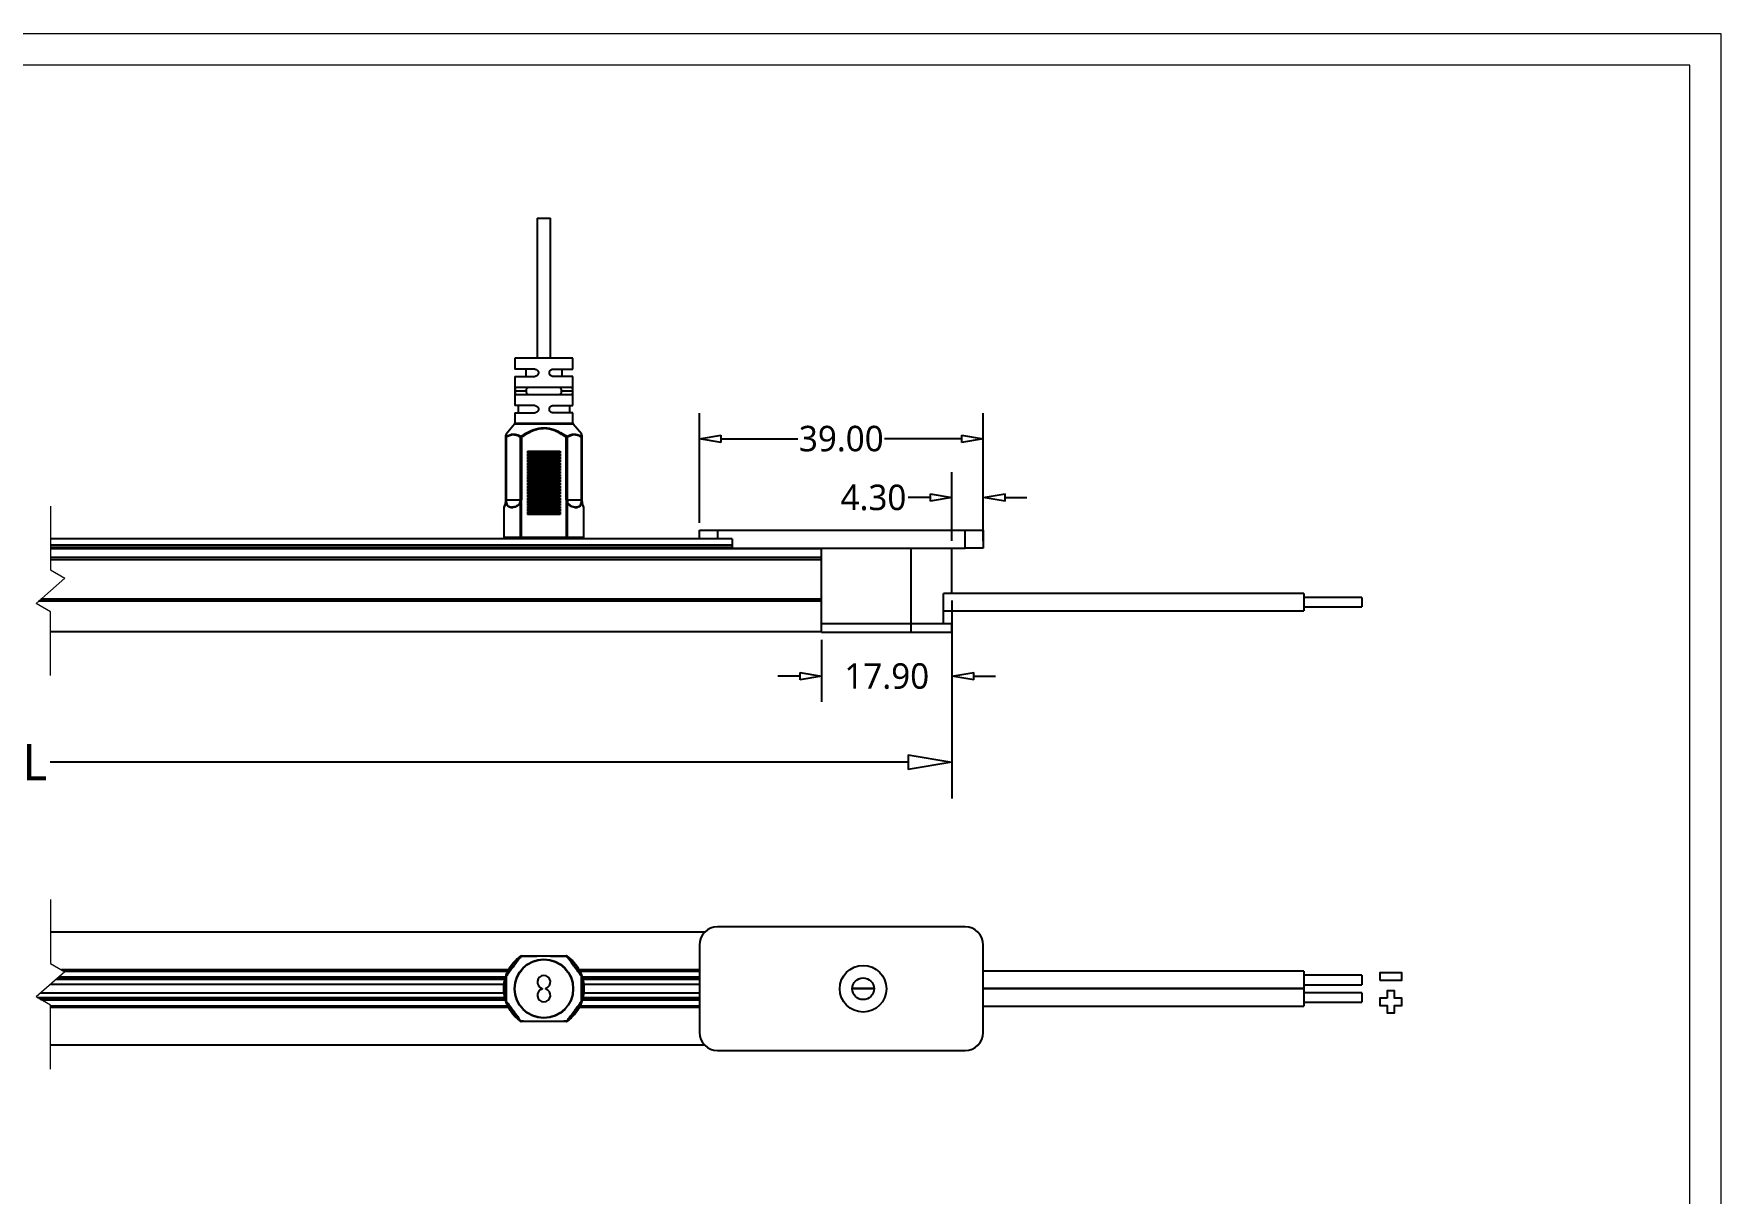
# Model space of a CAD drawing. Header units: millimetres. Extents: x 1020 to 1472, y -35 to 477.
# Drawn here: x 1239.7 to 1471.5, y 124.2 to 283.5 of the extents above; entities that cross this region are included whole.
import ezdxf

# ---------------------------------------------------------------- set-up
doc = ezdxf.new("R2010")
doc.units = ezdxf.units.MM
doc.layers.get('0').update_dxf_attribs({"color": 8, "lineweight": 30})
doc.layers.get('Defpoints').update_dxf_attribs({"color": 6, "lineweight": 9})
doc.layers.add('Dimension', color=136, linetype='Continuous', lineweight=9)
doc.layers.add('SolidLine', color=7, linetype='Continuous', lineweight=30)
doc.styles.get("Standard").update_dxf_attribs({"font": ''})
doc.styles.get('Standard').set_extended_font_data('Microsoft YaHei Light')
doc.dimstyles.new('DENGTEC', dxfattribs={"dimtxt": 3.5, "dimasz": 3, "dimexe": 3.5, "dimexo": 1, "dimgap": 0.5, "dimtad": 0, "dimzin": 0, "dimdsep": 46, "dimtxsty": 'Standard', "dimblk": 'CLOSEDBLANK', "dimcen": 1, "dimadec": 0, "dimazin": 3, "dimtfac": 1, "dimtofl": 0, "dimtmove": 0, "dimatfit": 3, "dimldrblk": 'CLOSEDBLANK', "dimfxl": 1, "dimtolj": 1, "dimtzin": 0, "dimarcsym": 0})
doc.dimstyles.new('DENGTECx1.5', dxfattribs={"dimtxt": 5, "dimasz": 6, "dimexe": 5, "dimexo": 1, "dimgap": 0.5, "dimtad": 0, "dimdec": 1, "dimzin": 0, "dimdsep": 46, "dimtxsty": 'Standard', "dimblk": 'CLOSEDBLANK', "dimcen": 1, "dimadec": 0, "dimazin": 3, "dimtfac": 1, "dimtdec": 1, "dimtofl": 0, "dimtmove": 0, "dimatfit": 3, "dimldrblk": 'CLOSEDBLANK', "dimfxl": 1, "dimtolj": 1, "dimtzin": 0, "dimarcsym": 0})

# ---------------------------------------------------------------- blocks, each defined once
blk = doc.blocks.new('_ClosedBlank')
at = {"color": 0, "linetype": 'ByBlock', "lineweight": -2}
for p, q in [((-1, 0.167), (0, 0)), ((-1, 0.167), (-1, -0.167)), ((0, 0), (-1, -0.167))]:
    blk.add_line(p, q, dxfattribs=at)
blk = doc.blocks.new('*D19')
at = {"layer": 'Defpoints', "color": 0, "lineweight": -3}
for p in [(1125.62, 206.69), (1365.83, 206.69), (1365.83, 183.47)]:
    blk.add_point(p, dxfattribs=at)
at = {"layer": 'Dimension', "color": 0, "lineweight": -2}
for p, q in [((1125.62, 205.69), (1125.62, 178.47)), ((1365.83, 205.69), (1365.83, 178.47)), ((1131.62, 183.47), (1236, 183.47)), ((1359.83, 183.47), (1241.95, 183.47))]:
    blk.add_line(p, q, dxfattribs=at)
at = {"layer": 'Dimension', "color": 0, "lineweight": -2, "xscale": 6, "yscale": 6, "zscale": 6, "rotation": 180}
blk.add_blockref('_ClosedBlank', (1125.62, 183.47), dxfattribs=at)
at = {"layer": 'Dimension', "color": 0, "lineweight": -2, "xscale": 6, "yscale": 6, "zscale": 6}
blk.add_blockref('_ClosedBlank', (1365.83, 183.47), dxfattribs=at)
at = {"layer": 'Dimension', "color": 0, "lineweight": -3, "insert": (1238.98, 183.47), "char_height": 5, "attachment_point": 5}
blk.add_mtext('\\A1; L', dxfattribs=at)
blk = doc.blocks.new('*D23')
at = {"layer": 'Defpoints', "color": 0, "lineweight": -3}
for p in [(1331.13, 227.89), (1331.13, 215.36), (1370.13, 215.36)]:
    blk.add_point(p, dxfattribs=at)
at = {"layer": 'Dimension', "color": 0, "lineweight": -2}
for p, q in [((1331.13, 216.36), (1331.13, 231.39)), ((1370.13, 216.36), (1370.13, 231.39)), ((1334.13, 227.89), (1344.68, 227.89)), ((1367.13, 227.89), (1356.58, 227.89))]:
    blk.add_line(p, q, dxfattribs=at)
at = {"layer": 'Dimension', "color": 0, "lineweight": -2, "xscale": 3, "yscale": 3, "zscale": 3, "rotation": 180}
blk.add_blockref('_ClosedBlank', (1331.13, 227.89), dxfattribs=at)
at = {"layer": 'Dimension', "color": 0, "lineweight": -2, "xscale": 3, "yscale": 3, "zscale": 3}
blk.add_blockref('_ClosedBlank', (1370.13, 227.89), dxfattribs=at)
at = {"layer": 'Dimension', "color": 0, "lineweight": -3, "insert": (1350.63, 227.89), "char_height": 3.5, "attachment_point": 5}
blk.add_mtext('\\A1;39.00', dxfattribs=at)
blk = doc.blocks.new('*D24')
at = {"layer": 'Defpoints', "color": 0, "lineweight": -3}
for p in [(1365.83, 219.81), (1365.83, 212.86), (1370.13, 212.86)]:
    blk.add_point(p, dxfattribs=at)
at = {"layer": 'Dimension', "color": 0, "lineweight": -2}
for p, q in [((1365.83, 213.86), (1365.83, 223.31)), ((1370.13, 213.86), (1370.13, 223.31)), ((1362.83, 219.81), (1359.83, 219.81)), ((1373.13, 219.81), (1376.13, 219.81))]:
    blk.add_line(p, q, dxfattribs=at)
at = {"layer": 'Dimension', "color": 0, "lineweight": -2, "xscale": 3, "yscale": 3, "zscale": 3}
blk.add_blockref('_ClosedBlank', (1365.83, 219.81), dxfattribs=at)
at = {"layer": 'Dimension', "color": 0, "lineweight": -2, "xscale": 3, "yscale": 3, "zscale": 3, "rotation": 180}
blk.add_blockref('_ClosedBlank', (1370.13, 219.81), dxfattribs=at)
at = {"layer": 'Dimension', "color": 0, "lineweight": -3, "insert": (1355.05, 219.81), "char_height": 3.5, "attachment_point": 5}
blk.add_mtext('\\A1;4.30', dxfattribs=at)
blk = doc.blocks.new('*D25')
at = {"layer": 'Defpoints', "color": 0, "lineweight": -3}
for p in [(1347.93, 201.26), (1365.83, 201.26), (1365.83, 195.27)]:
    blk.add_point(p, dxfattribs=at)
at = {"layer": 'Dimension', "color": 0, "lineweight": -2}
for p, q in [((1347.93, 200.26), (1347.93, 191.77)), ((1365.83, 200.26), (1365.83, 191.77)), ((1344.93, 195.27), (1341.93, 195.27)), ((1368.83, 195.27), (1371.83, 195.27))]:
    blk.add_line(p, q, dxfattribs=at)
at = {"layer": 'Dimension', "color": 0, "lineweight": -2, "xscale": 3, "yscale": 3, "zscale": 3}
blk.add_blockref('_ClosedBlank', (1347.93, 195.27), dxfattribs=at)
at = {"layer": 'Dimension', "color": 0, "lineweight": -2, "xscale": 3, "yscale": 3, "zscale": 3, "rotation": 180}
blk.add_blockref('_ClosedBlank', (1365.83, 195.27), dxfattribs=at)
at = {"layer": 'Dimension', "color": 0, "lineweight": -3, "insert": (1356.88, 195.27), "char_height": 3.5, "attachment_point": 5}
blk.add_mtext('\\A1;17.90', dxfattribs=at)

msp = doc.modelspace()

# ---------------------------------------------------------------- linework, layer by layer
at = {"layer": 'Defpoints'}
for points in [[(1471.536, -35.061), (1471.536, 283.539), (1020.096, 283.539), (1020.096, -35.061)], [(1467.216, -30.741), (1467.216, 279.219), (1024.416, 279.219), (1024.416, -30.741)]]:
    msp.add_lwpolyline(points, close=True, dxfattribs=at)
at = {"layer": 'Dimension'}
for p, q in [((1241.97, 218.657), (1241.97, 209.874)), ((1243.947, 208.733), (1239.994, 205.281)), ((1241.97, 209.874), (1243.947, 208.733)), ((1241.97, 204.14), (1239.994, 205.281)), ((1241.97, 195.357), (1241.97, 204.14)), ((1241.97, 164.587), (1241.97, 155.805)), ((1241.97, 155.805), (1243.947, 154.663)), ((1243.947, 154.663), (1239.994, 151.211)), ((1241.97, 150.07), (1239.994, 151.211)), ((1241.97, 141.287), (1241.97, 150.07))]:
    msp.add_line(p, q, dxfattribs=at)
at = {"layer": 'Dimension', "lineweight": -3}
for points in [[(1424.642, 153.523), (1427.642, 153.523), (1427.642, 154.523), (1424.642, 154.523)], [(1425.626, 151.026), (1424.626, 151.026), (1424.626, 150.026), (1425.626, 150.026), (1425.626, 149.026), (1426.626, 149.026), (1426.626, 150.026), (1427.626, 150.026), (1427.626, 151.026), (1426.626, 151.026), (1426.626, 152.026), (1425.626, 152.026)]]:
    msp.add_lwpolyline(points, close=True, dxfattribs=at)
at = {"layer": 'SolidLine', "lineweight": -3}
for p, q in [((1308.867, 258.208), (1308.867, 238.958)), ((1308.867, 258.208), (1310.667, 258.208)), ((1310.667, 238.958), (1310.667, 258.208)), ((1305.766, 238.958), (1305.766, 237.458)), ((1309.766, 238.958), (1305.766, 238.958)), ((1313.767, 238.958), (1309.766, 238.958)), ((1313.767, 237.458), (1313.767, 238.958)), ((1308.517, 237.458), (1305.766, 237.458)), ((1307.267, 237.458), (1307.267, 236.458)), ((1311.017, 237.458), (1313.767, 237.458)), ((1312.266, 236.458), (1312.266, 237.458)), ((1305.766, 236.458), (1305.766, 232.458)), ((1305.766, 236.458), (1308.517, 236.458)), ((1305.837, 234.458), (1307.382, 234.458)), ((1313.566, 234.958), (1305.967, 234.958)), ((1313.767, 236.458), (1311.017, 236.458)), ((1312.151, 234.458), (1313.696, 234.458)), ((1313.767, 232.458), (1313.767, 236.458)), ((1308.517, 232.458), (1305.766, 232.458)), ((1305.967, 233.958), (1313.566, 233.958)), ((1306.217, 232.458), (1306.217, 231.458)), ((1311.017, 232.458), (1313.767, 232.458)), ((1313.316, 231.458), (1313.316, 232.458)), ((1305.72, 229.902), (1304.563, 228.514)), ((1309.766, 229.902), (1305.72, 229.902)), ((1305.766, 231.458), (1305.766, 230.03)), ((1305.766, 231.458), (1308.517, 231.458)), ((1305.766, 230.03), (1309.766, 230.03)), ((1309.766, 230.03), (1313.767, 230.03)), ((1313.813, 229.902), (1309.766, 229.902)), ((1313.767, 231.458), (1311.017, 231.458)), ((1313.767, 230.03), (1313.767, 231.458)), ((1314.97, 228.514), (1313.813, 229.902)), ((1304.545, 228.098), (1304.545, 228.39)), ((1304.545, 219.494), (1304.545, 228.098)), ((1304.584, 228.098), (1304.545, 228.098)), ((1304.584, 228.098), (1304.584, 219.494)), ((1306.544, 219.494), (1306.544, 228.111)), ((1306.544, 228.111), (1306.705, 228.111)), ((1306.705, 228.111), (1306.705, 219.494)), ((1312.828, 219.494), (1312.828, 228.111)), ((1312.989, 228.111), (1312.828, 228.111)), ((1312.989, 228.111), (1312.989, 219.494)), ((1314.949, 219.494), (1314.949, 228.098)), ((1314.949, 228.098), (1314.988, 228.098)), ((1314.988, 228.395), (1314.988, 228.098)), ((1314.988, 228.098), (1314.988, 219.494)), ((1307.516, 226.203), (1307.516, 225.913)), ((1307.516, 226.203), (1312.017, 226.203)), ((1312.017, 225.913), (1307.516, 225.913)), ((1307.516, 225.803), (1307.516, 225.513)), ((1307.516, 225.803), (1312.017, 225.803)), ((1312.017, 225.513), (1307.516, 225.513)), ((1307.516, 225.403), (1307.516, 225.113)), ((1307.516, 225.403), (1312.017, 225.403)), ((1312.017, 225.113), (1307.516, 225.113)), ((1307.516, 225.003), (1312.017, 225.003)), ((1307.516, 225.003), (1307.516, 224.713)), ((1312.017, 226.203), (1312.017, 225.913)), ((1312.017, 225.803), (1312.017, 225.513)), ((1312.017, 225.403), (1312.017, 225.113)), ((1312.017, 225.003), (1312.017, 224.713)), ((1312.017, 224.713), (1307.516, 224.713)), ((1307.516, 224.603), (1312.017, 224.603)), ((1307.516, 224.603), (1307.516, 224.313)), ((1312.017, 224.313), (1307.516, 224.313)), ((1307.516, 224.203), (1307.516, 223.913)), ((1307.516, 224.203), (1312.017, 224.203)), ((1312.017, 223.913), (1307.516, 223.913)), ((1307.516, 223.803), (1307.516, 223.513)), ((1307.516, 223.803), (1312.017, 223.803)), ((1312.017, 223.513), (1307.516, 223.513)), ((1307.516, 223.403), (1312.017, 223.403)), ((1307.516, 223.403), (1307.516, 223.113)), ((1312.017, 223.113), (1307.516, 223.113)), ((1307.516, 223.003), (1312.017, 223.003)), ((1307.516, 223.003), (1307.516, 222.713)), ((1312.017, 222.713), (1307.516, 222.713)), ((1307.516, 222.603), (1307.516, 222.313)), ((1307.516, 222.603), (1312.017, 222.603)), ((1312.017, 224.603), (1312.017, 224.313)), ((1312.017, 224.203), (1312.017, 223.913)), ((1312.017, 223.803), (1312.017, 223.513)), ((1312.017, 223.403), (1312.017, 223.113)), ((1312.017, 223.003), (1312.017, 222.713)), ((1312.017, 222.603), (1312.017, 222.313)), ((1312.017, 222.313), (1307.516, 222.313)), ((1307.516, 222.203), (1312.017, 222.203)), ((1307.516, 222.203), (1307.516, 221.913)), ((1312.017, 221.913), (1307.516, 221.913)), ((1307.516, 221.803), (1307.516, 221.513)), ((1307.516, 221.803), (1312.017, 221.803)), ((1312.017, 221.513), (1307.516, 221.513)), ((1307.516, 221.403), (1312.017, 221.403)), ((1307.516, 221.403), (1307.516, 221.113)), ((1312.017, 221.113), (1307.516, 221.113)), ((1307.516, 221.003), (1312.017, 221.003)), ((1307.516, 221.003), (1307.516, 220.713)), ((1312.017, 220.713), (1307.516, 220.713)), ((1307.516, 220.603), (1307.516, 220.313)), ((1307.516, 220.603), (1312.017, 220.603)), ((1312.017, 220.313), (1307.516, 220.313)), ((1312.017, 222.203), (1312.017, 221.913)), ((1312.017, 221.803), (1312.017, 221.513)), ((1312.017, 221.403), (1312.017, 221.113)), ((1312.017, 221.003), (1312.017, 220.713)), ((1312.017, 220.603), (1312.017, 220.313)), ((1304.277, 218.441), (1304.267, 218.423)), ((1304.267, 218.423), (1304.267, 214.358)), ((1304.292, 218.52), (1304.301, 218.537)), ((1304.584, 219.494), (1304.545, 219.494)), ((1304.584, 219.494), (1306.544, 219.494)), ((1306.544, 219.494), (1306.705, 219.494)), ((1306.551, 214.358), (1306.551, 219.135)), ((1306.668, 219.135), (1306.551, 219.135)), ((1306.668, 219.135), (1306.668, 214.358)), ((1307.516, 220.203), (1307.516, 219.913)), ((1307.516, 220.203), (1312.017, 220.203)), ((1312.017, 219.913), (1307.516, 219.913)), ((1307.516, 219.803), (1307.516, 219.513)), ((1307.516, 219.803), (1312.017, 219.803)), ((1312.017, 219.513), (1307.516, 219.513)), ((1307.516, 219.403), (1307.516, 219.113)), ((1307.516, 219.403), (1312.017, 219.403)), ((1312.017, 219.113), (1307.516, 219.113)), ((1307.516, 219.003), (1312.017, 219.003)), ((1307.516, 219.003), (1307.516, 218.713)), ((1312.017, 218.713), (1307.516, 218.713)), ((1307.516, 218.603), (1307.516, 218.313)), ((1307.516, 218.603), (1312.017, 218.603)), ((1312.017, 218.313), (1307.516, 218.313)), ((1307.516, 218.203), (1307.516, 217.913)), ((1307.516, 218.203), (1312.017, 218.203)), ((1312.017, 220.203), (1312.017, 219.913)), ((1312.017, 219.803), (1312.017, 219.513)), ((1312.017, 219.403), (1312.017, 219.113)), ((1312.017, 219.003), (1312.017, 218.713)), ((1312.017, 218.603), (1312.017, 218.313)), ((1312.017, 218.203), (1312.017, 217.913)), ((1312.989, 219.494), (1312.828, 219.494)), ((1312.865, 214.358), (1312.865, 219.135)), ((1312.865, 219.135), (1312.982, 219.135)), ((1312.982, 219.135), (1312.982, 214.358)), ((1312.989, 219.494), (1314.949, 219.494)), ((1314.949, 219.494), (1314.988, 219.494)), ((1315.232, 218.537), (1315.238, 218.527)), ((1315.267, 218.423), (1315.256, 218.441)), ((1315.267, 214.358), (1315.267, 218.423)), ((1312.017, 217.913), (1307.516, 217.913)), ((1307.516, 217.803), (1312.017, 217.803)), ((1307.516, 217.803), (1307.516, 217.513)), ((1312.017, 217.513), (1307.516, 217.513)), ((1312.017, 217.803), (1312.017, 217.513)), ((1331.843, 214.158), (1241.97, 214.158)), ((1304.267, 214.358), (1306.551, 214.358)), ((1306.668, 214.358), (1306.551, 214.358)), ((1306.668, 214.358), (1312.865, 214.358)), ((1306.668, 214.358), (1306.668, 214.158)), ((1312.865, 214.358), (1312.865, 214.158)), ((1312.865, 214.358), (1312.982, 214.358)), ((1312.982, 214.358), (1315.267, 214.358)), ((1331.129, 214.158), (1331.129, 215.358)), ((1331.129, 215.358), (1333.629, 215.358)), ((1333.629, 214.158), (1331.843, 214.158)), ((1333.629, 215.358), (1333.629, 214.158)), ((1333.629, 215.358), (1367.629, 215.358)), ((1335.629, 214.158), (1333.629, 214.158)), ((1335.629, 214.158), (1335.629, 212.858)), ((1367.629, 212.858), (1367.629, 215.358)), ((1367.629, 215.358), (1370.129, 215.358)), ((1370.129, 215.358), (1370.129, 212.858)), ((1335.629, 213.258), (1241.97, 213.258)), ((1335.629, 212.966), (1241.97, 212.966)), ((1347.929, 212.766), (1241.97, 212.766)), ((1347.929, 211.566), (1241.97, 211.566)), ((1347.929, 211.266), (1241.97, 211.266)), ((1335.629, 212.858), (1367.629, 212.858)), ((1347.929, 202.458), (1347.929, 212.858)), ((1360.229, 202.458), (1360.229, 212.858)), ((1365.829, 206.658), (1365.829, 212.858)), ((1370.129, 212.858), (1367.629, 212.858)), ((1364.678, 202.458), (1364.678, 206.658)), ((1365.698, 206.658), (1364.678, 206.658)), ((1414.17, 206.658), (1365.698, 206.658)), ((1414.17, 206.658), (1414.17, 204.258)), ((1347.929, 205.566), (1240.321, 205.566)), ((1347.929, 205.866), (1240.664, 205.866)), ((1364.678, 204.258), (1414.17, 204.258)), ((1422.17, 206.108), (1414.17, 206.108)), ((1414.17, 204.808), (1422.17, 204.808)), ((1422.17, 206.108), (1422.17, 204.808)), ((1347.929, 201.258), (1347.929, 202.458)), ((1360.229, 202.458), (1347.929, 202.458)), ((1360.229, 201.258), (1360.229, 202.458)), ((1365.829, 202.458), (1360.229, 202.458)), ((1364.678, 202.458), (1360.229, 202.458)), ((1365.829, 201.258), (1365.829, 202.458)), ((1347.929, 201.366), (1241.97, 201.366)), ((1360.229, 201.258), (1347.929, 201.258)), ((1365.829, 201.258), (1360.229, 201.258)), ((1331.843, 160.087), (1241.97, 160.087)), ((1367.629, 160.837), (1333.629, 160.837)), ((1331.129, 158.337), (1331.129, 146.337)), ((1370.129, 146.337), (1370.129, 158.337)), ((1304.417, 153.587), (1242.715, 153.587)), ((1304.438, 153.687), (1242.829, 153.687)), ((1304.464, 153.795), (1242.953, 153.795)), ((1304.498, 153.912), (1243.087, 153.912)), ((1304.92, 154.937), (1243.473, 154.937)), ((1304.869, 154.829), (1243.659, 154.829)), ((1304.813, 154.712), (1243.862, 154.712)), ((1414.17, 154.739), (1370.129, 154.739)), ((1414.17, 154.739), (1414.17, 152.362)), ((1422.17, 154.189), (1414.17, 154.189)), ((1422.17, 154.189), (1422.17, 152.889)), ((1304.416, 151.087), (1240.208, 151.087)), ((1304.436, 150.987), (1240.382, 150.987)), ((1304.465, 150.879), (1240.568, 150.879)), ((1304.303, 151.737), (1240.596, 151.737)), ((1304.497, 150.762), (1240.771, 150.762)), ((1304.305, 152.937), (1241.97, 152.937)), ((1309.511, 152.387), (1309.511, 152.287)), ((1310.022, 152.287), (1310.022, 152.387)), ((1355.128, 152.362), (1352.129, 152.362)), ((1355.128, 152.312), (1352.129, 152.312)), ((1414.17, 152.362), (1370.129, 152.362)), ((1414.17, 152.312), (1370.129, 152.312)), ((1414.17, 152.889), (1422.17, 152.889)), ((1414.17, 152.362), (1414.17, 152.312)), ((1414.17, 152.312), (1414.17, 149.936)), ((1422.17, 151.786), (1414.17, 151.786)), ((1422.17, 151.786), (1422.17, 150.486)), ((1304.813, 149.962), (1241.97, 149.962)), ((1304.869, 149.845), (1241.97, 149.845)), ((1304.92, 149.737), (1241.97, 149.737)), ((1370.129, 149.936), (1414.17, 149.936)), ((1414.17, 150.486), (1422.17, 150.486)), ((1331.843, 144.587), (1241.97, 144.587)), ((1333.629, 143.837), (1367.629, 143.837))]:
    msp.add_line(p, q, dxfattribs=at)
at = {"layer": 'SolidLine', "color": 7, "linetype": 'Continuous', "lineweight": 25}
for p, q in [((1331.129, 154.937), (1314.613, 154.937)), ((1331.129, 154.712), (1314.72, 154.712)), ((1331.129, 153.912), (1315.036, 153.912)), ((1331.129, 153.687), (1315.097, 153.687)), ((1331.129, 153.587), (1315.117, 153.587)), ((1331.129, 150.762), (1315.035, 150.762)), ((1331.129, 150.987), (1315.095, 150.987)), ((1331.129, 151.087), (1315.116, 151.087)), ((1331.129, 151.737), (1315.228, 151.737)), ((1331.129, 152.937), (1315.23, 152.937)), ((1331.129, 149.737), (1314.613, 149.737)), ((1331.129, 149.962), (1314.72, 149.962))]:
    msp.add_line(p, q, dxfattribs=at)
at = {"layer": 'SolidLine', "color": 8, "linetype": 'Continuous', "lineweight": 25}
for p, q in [((1331.129, 154.829), (1314.664, 154.829)), ((1331.129, 153.795), (1315.068, 153.795)), ((1331.129, 150.879), (1315.069, 150.879)), ((1331.129, 149.845), (1314.664, 149.845))]:
    msp.add_line(p, q, dxfattribs=at)
at = {"layer": 'SolidLine', "lineweight": -3, "flags": 128}
for points in [[(1312.828, 228.111), (1312.841, 228.129), (1312.854, 228.147), (1312.866, 228.165), (1312.878, 228.182), (1312.889, 228.198), (1312.899, 228.213), (1312.909, 228.227), (1312.917, 228.239)], [(1306.51, 219.167), (1306.524, 219.164), (1306.541, 219.161), (1306.559, 219.157), (1306.579, 219.153), (1306.6, 219.149), (1306.622, 219.144), (1306.645, 219.14), (1306.668, 219.135)], [(1312.865, 219.135), (1312.888, 219.14), (1312.911, 219.144), (1312.933, 219.149), (1312.954, 219.153), (1312.974, 219.157), (1312.992, 219.161), (1313.009, 219.164), (1313.023, 219.167)], [(1306.551, 214.358), (1306.553, 214.319), (1306.56, 214.281), (1306.571, 214.247), (1306.585, 214.216), (1306.603, 214.191), (1306.623, 214.173), (1306.645, 214.162), (1306.668, 214.158)], [(1312.865, 214.158), (1312.888, 214.162), (1312.91, 214.173), (1312.93, 214.191), (1312.948, 214.216), (1312.962, 214.247), (1312.973, 214.281), (1312.98, 214.319), (1312.982, 214.358)]]:
    msp.add_lwpolyline(points, dxfattribs=at)
at = {"layer": 'SolidLine', "lineweight": -3}
for centre, radius in [((1309.767, 152.337), 4.046), ((1309.767, 152.337), 4), ((1353.629, 152.337), 3.2), ((1353.629, 152.337), 1.5)]:
    msp.add_circle(centre, radius, dxfattribs=at)
for centre, radius, start, end in [((1305.567, 230.03), 0.2, 320.19443, 0), ((1313.967, 230.03), 0.2, 180, 219.80557), ((1304.725, 228.097), 0.181, 134.45711, 179.71589), ((1304.756, 228.143), 0.178, 152.21318, 194.72088), ((1306.798, 228.053), 0.261, 134.51894, 167.18392), ((1353.222, 260.602), 56.741, 214.77579, 214.93334), ((1312.735, 228.053), 0.26, 12.81928, 45.51855), ((1314.776, 228.143), 0.178, 345.36838, 27.69755), ((1314.807, 228.097), 0.181, 0.38931, 45.43769), ((1304.467, 218.423), 0.2, 150.87372, 179.99784), ((1304.474, 218.443), 0.197, 151.42447, 180.45212), ((1302.545, 219.494), 2, 354.50334, 0), ((1304.555, 219.15), 0.153, 82.6413, 97.3587), ((1304.56, 219.302), 0.0245, 179.85431, 231.34582), ((1304.619, 219.2), 0.111, 113.31393, 131.74079), ((1305.393, 218.427), 0.237, 152.35058, 176.5233), ((1305.8, 218.461), 0.238, 161.27979, 184.65448), ((1306.727, 219.402), 0.32, 227.08598, 236.558), ((1312.809, 219.398), 0.315, 303.36868, 312.98735), ((1313.731, 218.46), 0.24, 355.46574, 18.67141), ((1314.138, 218.426), 0.239, 3.57672, 27.54939), ((1314.978, 219.149), 0.154, 82.6809, 97.3191), ((1314.915, 219.201), 0.11, 48.20708, 66.84113), ((1316.988, 219.494), 2, 180, 185.49666), ((1314.973, 219.302), 0.0247, 308.90637, 359.8935), ((1315.059, 218.443), 0.197, 359.54777, 28.57774), ((1315.067, 218.423), 0.2, 0.02408, 29.12628), ((1304.467, 214.358), 0.2, 180, 270), ((1315.067, 214.358), 0.2, 270, 0), ((1333.629, 158.337), 2.5, 90, 180), ((1367.629, 158.337), 2.5, 0, 90), ((1305.595, 155.885), 0.0319, 181.00203, 231.10016), ((1306.669, 156.643), 0.195, 90.17397, 144.75953), ((1306.643, 156.673), 0.157, 125.85264, 148.29938), ((1306.705, 156.637), 0.2, 90, 143.39787), ((1306.585, 156.702), 0.0676, 62.69973, 126.75561), ((1306.668, 156.637), 0.2, 90, 125.77483), ((1306.719, 156.729), 0.109, 97.70794, 162.33981), ((1312.814, 156.729), 0.109, 17.66019, 82.29206), ((1312.828, 156.637), 0.2, 36.60213, 90), ((1312.864, 156.643), 0.195, 35.24047, 89.82603), ((1312.865, 156.637), 0.2, 54.22517, 90), ((1312.948, 156.702), 0.0676, 53.24439, 117.30027), ((1312.89, 156.673), 0.157, 31.70062, 54.14736), ((1313.938, 155.885), 0.0318, 308.92862, 359.09506), ((1304.736, 154.001), 0.201, 143.57552, 179.82235), ((1304.719, 154.007), 0.184, 141.77873, 161.67883), ((1304.745, 153.998), 0.2, 143.39787, 180), ((1304.61, 153.979), 0.0683, 99.66181, 163.76219), ((1304.648, 154.094), 0.0683, 159.63568, 223.73606), ((1305.165, 155.306), 0.0319, 55.69558, 105.79371), ((1309.767, 153.25), 0.9, 286.52183, 253.47817), ((1314.368, 155.306), 0.0319, 74.20629, 124.30442), ((1314.885, 154.094), 0.0683, 316.26394, 20.36432), ((1314.923, 153.979), 0.0683, 16.23781, 80.33819), ((1314.788, 153.998), 0.2, 0, 36.60213), ((1314.797, 154.001), 0.201, 0.17765, 36.42448), ((1314.814, 154.007), 0.184, 18.32117, 38.22127), ((1304.302, 152.698), 0.0319, 217.60416, 267.70229), ((1304.302, 151.977), 0.0319, 92.29771, 142.39584), ((1309.767, 151.424), 0.9, 106.52183, 73.47817), ((1315.231, 152.698), 0.0319, 272.29771, 322.39584), ((1315.231, 151.976), 0.0318, 37.50708, 87.67351), ((1304.736, 150.674), 0.201, 180.17765, 216.42448), ((1304.61, 150.695), 0.0683, 196.23781, 260.33819), ((1304.745, 150.676), 0.2, 180, 216.60213), ((1304.719, 150.668), 0.184, 198.32117, 218.22127), ((1304.648, 150.581), 0.0683, 136.26394, 200.36432), ((1305.165, 149.369), 0.0319, 254.20629, 304.30442), ((1305.595, 148.79), 0.0319, 128.89984, 178.99797), ((1313.938, 148.789), 0.0318, 0.90494, 51.07138), ((1314.368, 149.369), 0.0319, 235.69558, 285.79371), ((1314.923, 150.695), 0.0683, 279.66181, 343.76219), ((1314.885, 150.581), 0.0683, 339.63568, 43.73606), ((1314.788, 150.676), 0.2, 323.39787, 0), ((1314.797, 150.674), 0.201, 323.57552, 359.82235), ((1314.814, 150.668), 0.184, 321.77873, 341.67883), ((1306.669, 148.032), 0.195, 215.24047, 269.82603), ((1306.643, 148.002), 0.157, 211.70062, 234.14736), ((1306.585, 147.972), 0.0676, 233.24439, 297.30027), ((1306.705, 148.037), 0.2, 216.60213, 270), ((1306.668, 148.037), 0.2, 234.22517, 270), ((1306.719, 147.945), 0.109, 197.66019, 262.29206), ((1312.828, 148.037), 0.2, 270, 323.39787), ((1312.814, 147.945), 0.109, 277.70794, 342.33981), ((1312.864, 148.032), 0.195, 270.17397, 324.75953), ((1312.865, 148.037), 0.2, 270, 305.77483), ((1312.948, 147.972), 0.0676, 242.69973, 306.75561), ((1312.89, 148.002), 0.157, 305.85264, 328.29938), ((1333.629, 146.337), 2.5, 180, 270), ((1367.629, 146.337), 2.5, 270, 0)]:
    msp.add_arc(centre, radius, start, end, dxfattribs=at)
for centre, major_axis, ratio, start_param, end_param in [((1302.545, 219.494), (2.039, 0), 0.9806609, 6.1872505, 6.2831853), ((1303.964, 219.494), (2.58, 0), 0.7752342, 6.1193571, 6.2831853), ((1303.964, 219.494), (-2.74, 0), 0.8027953, 2.9777645, 3.1415927), ((1315.569, 219.494), (-2.74, 0), 0.8027953, 0, 0.1638282), ((1315.569, 219.494), (2.58, 0), 0.7752342, 3.1415927, 3.3054208), ((1316.988, 219.494), (2.039, 0), 0.9806609, 3.1415927, 3.2375275)]:
    msp.add_ellipse(centre, major_axis=major_axis, ratio=ratio, start_param=start_param, end_param=end_param, dxfattribs=at)
for points, knots in [([(1308.517, 237.458), (1308.573, 237.452), (1308.687, 237.441), (1308.841, 237.351), (1308.953, 237.22), (1309.009, 237.08), (1309.015, 236.991), (1309.016, 236.958)], [0, 0, 0, 0, 0.2237599, 0.4478145, 0.6643255, 0.8747099, 1, 1, 1, 1]), ([(1309.016, 236.958), (1309.011, 236.902), (1309, 236.792), (1308.917, 236.644), (1308.795, 236.532), (1308.654, 236.468), (1308.558, 236.461), (1308.517, 236.458)], [0, 0, 0, 0, 0.20752086, 0.41501738, 0.62335937, 0.83503702, 1, 1, 1, 1]), ([(1310.517, 236.958), (1310.522, 237.013), (1310.533, 237.124), (1310.616, 237.271), (1310.738, 237.384), (1310.879, 237.448), (1310.975, 237.455), (1311.017, 237.458)], [0, 0, 0, 0, 0.2075297, 0.4150227, 0.6233612, 0.8349688, 1, 1, 1, 1]), ([(1311.017, 236.458), (1310.96, 236.463), (1310.846, 236.475), (1310.692, 236.564), (1310.58, 236.696), (1310.524, 236.835), (1310.518, 236.925), (1310.517, 236.958)], [0, 0, 0, 0, 0.2237455, 0.4478492, 0.6643428, 0.8747179, 1, 1, 1, 1]), ([(1305.837, 234.458), (1305.838, 234.513), (1305.84, 234.624), (1305.857, 234.771), (1305.886, 234.884), (1305.923, 234.948), (1305.954, 234.955), (1305.967, 234.958)], [0, 0, 0, 0, 0.207527, 0.41502701, 0.62335607, 0.83498891, 1, 1, 1, 1]), ([(1305.967, 233.958), (1305.949, 233.963), (1305.913, 233.975), (1305.874, 234.064), (1305.85, 234.196), (1305.839, 234.335), (1305.838, 234.425), (1305.837, 234.458)], [0, 0, 0, 0, 0.22375053, 0.44783478, 0.66434063, 0.87471438, 1, 1, 1, 1]), ([(1307.382, 234.458), (1307.383, 234.512), (1307.386, 234.62), (1307.413, 234.764), (1307.457, 234.875), (1307.52, 234.945), (1307.574, 234.954), (1307.601, 234.958)], [0, 0, 0, 0, 0.1958204, 0.39158338, 0.58924268, 0.79463142, 1, 1, 1, 1]), ([(1307.601, 233.958), (1307.597, 233.958), (1307.555, 233.959), (1307.487, 233.993), (1307.424, 234.109), (1307.391, 234.26), (1307.382, 234.382), (1307.382, 234.447), (1307.382, 234.458)], [0, 0, 0, 0, 0.0323877, 0.3101747, 0.5504958, 0.7625751, 0.9622394, 1, 1, 1, 1]), ([(1311.932, 234.958), (1311.947, 234.956), (1311.998, 234.952), (1312.068, 234.895), (1312.121, 234.766), (1312.147, 234.613), (1312.15, 234.507), (1312.151, 234.458)], [0, 0, 0, 0, 0.1151933, 0.382987, 0.6133497, 0.8204737, 1, 1, 1, 1]), ([(1312.151, 234.458), (1312.15, 234.414), (1312.148, 234.317), (1312.127, 234.178), (1312.087, 234.06), (1312.026, 233.981), (1311.969, 233.959), (1311.936, 233.958), (1311.932, 233.958)], [0, 0, 0, 0, 0.1581104, 0.3529478, 0.5497643, 0.7529825, 0.9706427, 1, 1, 1, 1]), ([(1313.566, 234.958), (1313.584, 234.952), (1313.62, 234.941), (1313.659, 234.851), (1313.683, 234.72), (1313.694, 234.58), (1313.695, 234.491), (1313.696, 234.458)], [0, 0, 0, 0, 0.2237703, 0.4478362, 0.6643403, 0.8747177, 1, 1, 1, 1]), ([(1313.696, 234.458), (1313.695, 234.402), (1313.693, 234.292), (1313.676, 234.144), (1313.647, 234.032), (1313.61, 233.968), (1313.579, 233.961), (1313.566, 233.958)], [0, 0, 0, 0, 0.2075262, 0.4150231, 0.6233617, 0.8349914, 1, 1, 1, 1]), ([(1308.517, 232.458), (1308.573, 232.452), (1308.687, 232.441), (1308.841, 232.351), (1308.953, 232.22), (1309.009, 232.08), (1309.015, 231.991), (1309.016, 231.958)], [0, 0, 0, 0, 0.22375925, 0.44781466, 0.66432366, 0.87470769, 1, 1, 1, 1]), ([(1309.016, 231.958), (1309.011, 231.902), (1309, 231.792), (1308.917, 231.644), (1308.795, 231.532), (1308.654, 231.468), (1308.558, 231.461), (1308.517, 231.458)], [0, 0, 0, 0, 0.2075212, 0.415018, 0.6233588, 0.8350368, 1, 1, 1, 1]), ([(1310.517, 231.958), (1310.522, 232.013), (1310.533, 232.124), (1310.616, 232.271), (1310.738, 232.384), (1310.879, 232.448), (1310.975, 232.455), (1311.017, 232.458)], [0, 0, 0, 0, 0.20752985, 0.415023, 0.62336005, 0.83496873, 1, 1, 1, 1]), ([(1311.017, 231.458), (1310.96, 231.463), (1310.846, 231.475), (1310.692, 231.564), (1310.58, 231.696), (1310.524, 231.835), (1310.518, 231.925), (1310.517, 231.958)], [0, 0, 0, 0, 0.2237453, 0.4478491, 0.6643447, 0.8747178, 1, 1, 1, 1]), ([(1306.544, 228.111), (1306.514, 228.129), (1306.193, 228.323), (1305.516, 228.544), (1304.9, 228.249), (1304.584, 228.098)], [0, 0, 0, 0, 0.0480977, 0.5125838, 1, 1, 1, 1]), ([(1304.593, 228.49), (1304.592, 228.507), (1304.59, 228.576), (1304.595, 228.375), (1304.599, 228.226)], [0, 0, 0, 0, 0.2557676, 1, 1, 1, 1]), ([(1304.599, 228.226), (1304.921, 228.38), (1305.319, 228.571), (1305.974, 228.53), (1306.325, 228.408), (1306.584, 228.257), (1306.616, 228.239)], [0, 0, 0, 0, 0.4867315, 0.6026591, 0.9521665, 1, 1, 1, 1]), ([(1306.616, 228.239), (1307.073, 228.528), (1307.94, 229.077), (1309.074, 229.391), (1310.143, 229.432), (1311.396, 229.188), (1312.353, 228.591), (1312.917, 228.239)], [0, 0, 0, 0, 0.2376519, 0.4510752, 0.5068609, 0.708824, 1, 1, 1, 1]), ([(1312.828, 228.111), (1312.278, 228.463), (1311.352, 229.056), (1310.132, 229.304), (1309.095, 229.263), (1307.992, 228.944), (1307.151, 228.4), (1306.705, 228.111)], [0, 0, 0, 0, 0.2927603, 0.4932144, 0.5484289, 0.7607214, 1, 1, 1, 1]), ([(1312.917, 228.239), (1313.238, 228.384), (1313.872, 228.67), (1314.563, 228.45), (1314.897, 228.249), (1314.934, 228.226)], [0, 0, 0, 0, 0.4765013, 0.9411818, 1, 1, 1, 1]), ([(1314.949, 228.098), (1314.912, 228.121), (1314.585, 228.321), (1313.908, 228.542), (1313.298, 228.256), (1312.989, 228.111)], [0, 0, 0, 0, 0.05906823, 0.52347829, 1, 1, 1, 1]), ([(1314.934, 228.226), (1314.938, 228.375), (1314.943, 228.576), (1314.941, 228.507), (1314.941, 228.49)], [0, 0, 0, 0, 0.74423241, 1, 1, 1, 1]), ([(1304.545, 219.283), (1304.543, 219.269), (1304.534, 219.178), (1304.501, 218.997), (1304.415, 218.71), (1304.32, 218.518), (1304.289, 218.463), (1304.277, 218.441)], [0, 0, 0, 0, 0.0250853, 0.167189, 0.3597337, 0.7540789, 1, 1, 1, 1]), ([(1304.301, 218.537), (1304.311, 218.556), (1304.338, 218.606), (1304.421, 218.779), (1304.497, 219.04), (1304.526, 219.206), (1304.534, 219.29), (1304.536, 219.302)], [0, 0, 0, 0, 0.2499582, 0.6469793, 0.8373551, 0.9757429, 1, 1, 1, 1]), ([(1305.156, 218.441), (1305.076, 218.465), (1304.896, 218.518), (1304.709, 218.708), (1304.589, 218.98), (1304.558, 219.191), (1304.545, 219.283)], [0, 0, 0, 0, 0.2691558, 0.6020966, 0.825153, 1, 1, 1, 1]), ([(1304.575, 219.302), (1304.589, 219.218), (1304.621, 219.024), (1304.744, 218.778), (1304.93, 218.606), (1305.104, 218.559), (1305.183, 218.537)], [0, 0, 0, 0, 0.1701442, 0.3911108, 0.7264769, 1, 1, 1, 1]), ([(1305.563, 218.441), (1305.491, 218.432), (1305.347, 218.414), (1305.22, 218.432), (1305.156, 218.441)], [0, 0, 0, 0, 0.4999984, 1, 1, 1, 1]), ([(1305.183, 218.537), (1305.245, 218.529), (1305.368, 218.512), (1305.506, 218.529), (1305.575, 218.537)], [0, 0, 0, 0, 0.4999935, 1, 1, 1, 1]), ([(1306.551, 219.135), (1306.533, 219.099), (1306.467, 218.969), (1306.237, 218.711), (1305.897, 218.518), (1305.656, 218.463), (1305.563, 218.441)], [0, 0, 0, 0, 0.0814129, 0.2938026, 0.728764, 1, 1, 1, 1]), ([(1305.575, 218.537), (1305.663, 218.556), (1305.892, 218.606), (1306.212, 218.78), (1306.43, 219.015), (1306.492, 219.135), (1306.51, 219.167)], [0, 0, 0, 0, 0.2748397, 0.7113836, 0.9206942, 1, 1, 1, 1]), ([(1313.97, 218.441), (1313.856, 218.469), (1313.599, 218.531), (1313.235, 218.757), (1313.038, 219.015), (1312.985, 219.128), (1312.982, 219.135)], [0, 0, 0, 0, 0.3311112, 0.7492798, 0.9847496, 1, 1, 1, 1]), ([(1313.023, 219.167), (1313.026, 219.161), (1313.077, 219.057), (1313.264, 218.821), (1313.606, 218.618), (1313.849, 218.562), (1313.958, 218.537)], [0, 0, 0, 0, 0.01481725, 0.24590259, 0.66467049, 1, 1, 1, 1]), ([(1313.958, 218.537), (1314.027, 218.529), (1314.165, 218.512), (1314.288, 218.529), (1314.35, 218.537)], [0, 0, 0, 0, 0.5006, 1, 1, 1, 1]), ([(1314.377, 218.441), (1314.313, 218.432), (1314.186, 218.414), (1314.042, 218.432), (1313.97, 218.441)], [0, 0, 0, 0, 0.4993925, 1, 1, 1, 1]), ([(1314.35, 218.537), (1314.429, 218.559), (1314.603, 218.606), (1314.789, 218.778), (1314.912, 219.024), (1314.944, 219.218), (1314.958, 219.302)], [0, 0, 0, 0, 0.27352607, 0.60889573, 0.82985402, 1, 1, 1, 1]), ([(1314.988, 219.283), (1314.975, 219.191), (1314.944, 218.98), (1314.824, 218.708), (1314.637, 218.518), (1314.457, 218.465), (1314.377, 218.441)], [0, 0, 0, 0, 0.17485451, 0.39791348, 0.73085825, 1, 1, 1, 1]), ([(1315.256, 218.441), (1315.241, 218.469), (1315.206, 218.53), (1315.101, 218.757), (1315.017, 219.053), (1314.996, 219.225), (1314.988, 219.283)], [0, 0, 0, 0, 0.3001031, 0.6790965, 0.8925267, 1, 1, 1, 1]), ([(1314.998, 219.302), (1315.004, 219.25), (1315.023, 219.092), (1315.097, 218.822), (1315.188, 218.617), (1315.219, 218.562), (1315.232, 218.537)], [0, 0, 0, 0, 0.10426764, 0.31438423, 0.69512351, 1, 1, 1, 1]), ([(1304.584, 154.117), (1304.621, 154.167), (1304.948, 154.608), (1305.625, 155.519), (1306.235, 156.34), (1306.544, 156.757)], [0, 0, 0, 0, 0.05906466, 0.52347582, 1, 1, 1, 1]), ([(1306.616, 156.762), (1306.295, 156.336), (1305.661, 155.494), (1304.97, 154.555), (1304.636, 154.098), (1304.599, 154.046)], [0, 0, 0, 0, 0.4765043, 0.941187, 1, 1, 1, 1]), ([(1305.563, 155.884), (1305.677, 156.012), (1305.934, 156.3), (1306.298, 156.611), (1306.495, 156.759), (1306.548, 156.797), (1306.551, 156.8)], [0, 0, 0, 0, 0.3314697, 0.7494032, 0.9847601, 1, 1, 1, 1]), ([(1306.51, 156.755), (1306.507, 156.753), (1306.456, 156.714), (1306.269, 156.566), (1305.927, 156.261), (1305.683, 155.984), (1305.575, 155.86)], [0, 0, 0, 0, 0.0148023, 0.2457768, 0.6643156, 1, 1, 1, 1]), ([(1312.917, 156.762), (1312.456, 156.769), (1311.508, 156.782), (1309.928, 156.794), (1308.69, 156.787), (1307.619, 156.776), (1307.033, 156.768), (1306.616, 156.762)], [0, 0, 0, 0, 0.2400671, 0.492975, 0.6951857, 0.7829618, 1, 1, 1, 1]), ([(1306.705, 156.837), (1307.281, 156.837), (1308.234, 156.837), (1309.925, 156.837), (1311.46, 156.837), (1312.378, 156.837), (1312.828, 156.837)], [0, 0, 0, 0, 0.3058994, 0.5066333, 0.7581315, 1, 1, 1, 1]), ([(1314.934, 154.046), (1314.612, 154.486), (1314.214, 155.03), (1313.559, 155.91), (1313.208, 156.377), (1312.949, 156.721), (1312.917, 156.762)], [0, 0, 0, 0, 0.4867348, 0.6026525, 0.952161, 1, 1, 1, 1]), ([(1312.982, 156.8), (1313, 156.786), (1313.066, 156.738), (1313.296, 156.562), (1313.636, 156.263), (1313.877, 155.99), (1313.97, 155.885)], [0, 0, 0, 0, 0.0814621, 0.2939471, 0.7291353, 1, 1, 1, 1]), ([(1312.989, 156.757), (1313.019, 156.716), (1313.34, 156.284), (1314.017, 155.373), (1314.633, 154.543), (1314.949, 154.117)], [0, 0, 0, 0, 0.0480994, 0.5125762, 1, 1, 1, 1]), ([(1313.958, 155.86), (1313.869, 155.962), (1313.641, 156.225), (1313.321, 156.518), (1313.103, 156.694), (1313.041, 156.742), (1313.023, 156.755)], [0, 0, 0, 0, 0.2744507, 0.7112202, 0.9206541, 1, 1, 1, 1]), ([(1314.35, 155.332), (1314.288, 155.423), (1314.165, 155.605), (1314.027, 155.775), (1313.958, 155.86)], [0, 0, 0, 0, 0.499392, 1, 1, 1, 1]), ([(1313.97, 155.885), (1314.042, 155.796), (1314.186, 155.62), (1314.313, 155.431), (1314.377, 155.337)], [0, 0, 0, 0, 0.5006083, 1, 1, 1, 1]), ([(1304.277, 152.678), (1304.292, 152.849), (1304.327, 153.234), (1304.433, 153.698), (1304.516, 153.976), (1304.537, 154.042), (1304.545, 154.064)], [0, 0, 0, 0, 0.3004404, 0.6792506, 0.8925755, 1, 1, 1, 1]), ([(1304.536, 154.002), (1304.529, 153.98), (1304.51, 153.915), (1304.436, 153.644), (1304.345, 153.199), (1304.314, 152.83), (1304.301, 152.666)], [0, 0, 0, 0, 0.1042182, 0.3142296, 0.6947821, 1, 1, 1, 1]), ([(1304.545, 154.064), (1304.558, 154.105), (1304.589, 154.197), (1304.709, 154.512), (1304.896, 154.913), (1305.076, 155.206), (1305.156, 155.337)], [0, 0, 0, 0, 0.1748512, 0.3979069, 0.7308508, 1, 1, 1, 1]), ([(1304.545, 150.676), (1304.545, 151.081), (1304.545, 151.987), (1304.545, 153.151), (1304.545, 153.821), (1304.545, 153.998)], [0, 0, 0, 0, 0.3727322, 0.8338305, 1, 1, 1, 1]), ([(1305.183, 155.332), (1305.104, 155.207), (1304.93, 154.928), (1304.744, 154.547), (1304.621, 154.247), (1304.589, 154.159), (1304.575, 154.12)], [0, 0, 0, 0, 0.2735273, 0.6088903, 0.8298543, 1, 1, 1, 1]), ([(1304.599, 154.046), (1304.597, 153.864), (1304.592, 153.173), (1304.589, 151.978), (1304.596, 151.045), (1304.599, 150.628)], [0, 0, 0, 0, 0.1656712, 0.6276172, 1, 1, 1, 1]), ([(1314.958, 154.12), (1314.944, 154.159), (1314.912, 154.247), (1314.789, 154.547), (1314.603, 154.928), (1314.429, 155.207), (1314.35, 155.332)], [0, 0, 0, 0, 0.1701457, 0.3911097, 0.7264727, 1, 1, 1, 1]), ([(1314.377, 155.337), (1314.457, 155.206), (1314.637, 154.913), (1314.824, 154.512), (1314.944, 154.197), (1314.975, 154.105), (1314.988, 154.064)], [0, 0, 0, 0, 0.2691492, 0.6020931, 0.8251488, 1, 1, 1, 1]), ([(1314.934, 150.628), (1314.937, 151.045), (1314.944, 151.979), (1314.941, 153.149), (1314.936, 153.846), (1314.934, 154.026), (1314.934, 154.046)], [0, 0, 0, 0, 0.37237519, 0.83431179, 0.98166984, 1, 1, 1, 1]), ([(1314.988, 154.064), (1314.99, 154.06), (1314.999, 154.031), (1315.032, 153.928), (1315.118, 153.627), (1315.213, 153.181), (1315.244, 152.818), (1315.256, 152.678)], [0, 0, 0, 0, 0.0250862, 0.167188, 0.3597334, 0.7540798, 1, 1, 1, 1]), ([(1314.988, 153.998), (1314.988, 153.821), (1314.988, 153.151), (1314.988, 151.987), (1314.988, 151.081), (1314.988, 150.676)], [0, 0, 0, 0, 0.16616951, 0.62726777, 1, 1, 1, 1]), ([(1315.232, 152.666), (1315.222, 152.8), (1315.195, 153.148), (1315.112, 153.576), (1315.037, 153.869), (1315.007, 153.969), (1314.999, 153.997), (1314.998, 154.002)], [0, 0, 0, 0, 0.2499591, 0.6469809, 0.8373572, 0.9757432, 1, 1, 1, 1]), ([(1304.545, 150.61), (1304.543, 150.615), (1304.534, 150.644), (1304.501, 150.746), (1304.415, 151.048), (1304.32, 151.493), (1304.289, 151.857), (1304.277, 151.996)], [0, 0, 0, 0, 0.0250862, 0.167188, 0.3597334, 0.7540798, 1, 1, 1, 1]), ([(1304.301, 152.009), (1304.311, 151.874), (1304.338, 151.527), (1304.421, 151.098), (1304.497, 150.805), (1304.526, 150.706), (1304.534, 150.677), (1304.536, 150.673)], [0, 0, 0, 0, 0.2499591, 0.6469809, 0.8373572, 0.9757432, 1, 1, 1, 1]), ([(1315.256, 151.995), (1315.241, 151.825), (1315.206, 151.44), (1315.101, 150.976), (1315.017, 150.699), (1314.996, 150.632), (1314.988, 150.61)], [0, 0, 0, 0, 0.3001041, 0.6790964, 0.8925239, 1, 1, 1, 1]), ([(1314.998, 150.673), (1315.004, 150.694), (1315.023, 150.759), (1315.097, 151.03), (1315.188, 151.476), (1315.219, 151.844), (1315.232, 152.008)], [0, 0, 0, 0, 0.1042693, 0.3143835, 0.6951224, 1, 1, 1, 1]), ([(1315.232, 152.008), (1315.237, 152.118), (1315.246, 152.337), (1315.237, 152.556), (1315.232, 152.666)], [0, 0, 0, 0, 0.500608, 1, 1, 1, 1]), ([(1315.256, 152.678), (1315.261, 152.565), (1315.272, 152.337), (1315.261, 152.109), (1315.256, 151.995)], [0, 0, 0, 0, 0.4993917, 1, 1, 1, 1]), ([(1305.156, 149.338), (1305.076, 149.469), (1304.896, 149.762), (1304.709, 150.163), (1304.589, 150.478), (1304.558, 150.57), (1304.545, 150.61)], [0, 0, 0, 0, 0.2691492, 0.6020931, 0.8251488, 1, 1, 1, 1]), ([(1304.575, 150.554), (1304.589, 150.516), (1304.621, 150.427), (1304.744, 150.127), (1304.93, 149.746), (1305.104, 149.468), (1305.183, 149.342)], [0, 0, 0, 0, 0.1701457, 0.3911097, 0.7264727, 1, 1, 1, 1]), ([(1306.544, 147.918), (1306.514, 147.959), (1306.193, 148.391), (1305.516, 149.302), (1304.9, 150.132), (1304.584, 150.557)], [0, 0, 0, 0, 0.0480994, 0.5125762, 1, 1, 1, 1]), ([(1304.599, 150.628), (1304.921, 150.189), (1305.319, 149.644), (1305.974, 148.764), (1306.325, 148.297), (1306.584, 147.954), (1306.616, 147.912)], [0, 0, 0, 0, 0.48673475, 0.6026525, 0.95216103, 1, 1, 1, 1]), ([(1306.551, 147.875), (1306.533, 147.888), (1306.467, 147.936), (1306.237, 148.112), (1305.897, 148.412), (1305.656, 148.685), (1305.563, 148.79)], [0, 0, 0, 0, 0.0814188, 0.2937911, 0.7287483, 1, 1, 1, 1]), ([(1305.575, 148.815), (1305.663, 148.713), (1305.892, 148.45), (1306.212, 148.156), (1306.43, 147.981), (1306.492, 147.933), (1306.51, 147.92)], [0, 0, 0, 0, 0.2748417, 0.7113759, 0.9206968, 1, 1, 1, 1]), ([(1312.917, 147.912), (1313.238, 148.338), (1313.872, 149.18), (1314.563, 150.12), (1314.897, 150.577), (1314.934, 150.628)], [0, 0, 0, 0, 0.4765043, 0.941187, 1, 1, 1, 1]), ([(1313.97, 148.79), (1313.856, 148.662), (1313.599, 148.374), (1313.235, 148.063), (1313.038, 147.916), (1312.985, 147.877), (1312.982, 147.875)], [0, 0, 0, 0, 0.33111507, 0.74927021, 0.98475204, 1, 1, 1, 1]), ([(1314.949, 150.557), (1314.912, 150.507), (1314.585, 150.067), (1313.908, 149.156), (1313.298, 148.334), (1312.989, 147.918)], [0, 0, 0, 0, 0.05906466, 0.52347582, 1, 1, 1, 1]), ([(1313.023, 147.92), (1313.026, 147.922), (1313.077, 147.96), (1313.264, 148.108), (1313.606, 148.413), (1313.849, 148.691), (1313.958, 148.814)], [0, 0, 0, 0, 0.0148103, 0.2459092, 0.6646735, 1, 1, 1, 1]), ([(1313.958, 148.814), (1314.027, 148.899), (1314.165, 149.07), (1314.288, 149.252), (1314.35, 149.342)], [0, 0, 0, 0, 0.500608, 1, 1, 1, 1]), ([(1314.377, 149.338), (1314.313, 149.244), (1314.186, 149.054), (1314.042, 148.878), (1313.97, 148.79)], [0, 0, 0, 0, 0.4993917, 1, 1, 1, 1]), ([(1314.35, 149.342), (1314.429, 149.468), (1314.603, 149.746), (1314.789, 150.127), (1314.912, 150.427), (1314.944, 150.516), (1314.958, 150.554)], [0, 0, 0, 0, 0.2735273, 0.6088903, 0.8298543, 1, 1, 1, 1]), ([(1314.988, 150.61), (1314.975, 150.57), (1314.944, 150.478), (1314.824, 150.163), (1314.637, 149.762), (1314.457, 149.469), (1314.377, 149.338)], [0, 0, 0, 0, 0.1748512, 0.3979069, 0.7308508, 1, 1, 1, 1]), ([(1306.616, 147.912), (1307.073, 147.906), (1307.94, 147.894), (1309.074, 147.884), (1310.143, 147.883), (1311.396, 147.891), (1312.353, 147.904), (1312.917, 147.912)], [0, 0, 0, 0, 0.2376526, 0.4510745, 0.5068549, 0.7088257, 1, 1, 1, 1]), ([(1312.828, 147.837), (1312.278, 147.837), (1311.352, 147.837), (1310.132, 147.837), (1309.095, 147.837), (1307.992, 147.837), (1307.151, 147.837), (1306.705, 147.837)], [0, 0, 0, 0, 0.2927554, 0.4932089, 0.5484253, 0.7607224, 1, 1, 1, 1])]:
    msp.add_open_spline(points, degree=3, knots=knots, dxfattribs=at)
for points in [[(1305.156, 155.337), (1305.22, 155.431), (1305.347, 155.62), (1305.491, 155.796), (1305.563, 155.884)], [(1305.575, 155.86), (1305.506, 155.775), (1305.368, 155.604), (1305.245, 155.423), (1305.183, 155.332)], [(1304.277, 151.996), (1304.272, 152.11), (1304.261, 152.337), (1304.272, 152.565), (1304.277, 152.678)], [(1304.301, 152.666), (1304.296, 152.556), (1304.287, 152.337), (1304.296, 152.118), (1304.301, 152.009)], [(1305.563, 148.79), (1305.491, 148.879), (1305.347, 149.055), (1305.22, 149.244), (1305.156, 149.338)], [(1305.183, 149.342), (1305.245, 149.252), (1305.368, 149.07), (1305.506, 148.9), (1305.575, 148.815)]]:
    msp.add_open_spline(points, degree=3, dxfattribs=at)

# ---------------------------------------------------------------- dimensions: what is measured, and where the dimension line sits
at = {"layer": 'Dimension', "lineweight": -3}
dim = msp.add_linear_dim(base=(1331.129, 227.894), p1=(1370.129, 215.358), p2=(1331.129, 215.358), dimstyle='DENGTEC', dxfattribs=at)
dim.commit()
dim.dimension.update_dxf_attribs({"geometry": '*D23', "text_midpoint": (1350.629, 227.894), "dimtype": 160})
for base, p1, p2, picture, middle in [((1365.829, 219.81), (1370.129, 212.858), (1365.829, 212.858), '*D24', (1355.049, 219.81)), ((1365.829, 195.265), (1347.929, 201.258), (1365.829, 201.258), '*D25', (1356.879, 195.265))]:
    dim = msp.add_linear_dim(base=base, p1=p1, p2=p2, dimstyle='DENGTEC', dxfattribs=at)
    dim.commit()
    dim.dimension.update_dxf_attribs({"geometry": picture, "text_midpoint": middle})
dim = msp.add_linear_dim(base=(1365.829, 183.471), p1=(1125.62, 206.691), p2=(1365.829, 206.691), text=' L', dimstyle='DENGTECx1.5', dxfattribs=at)
dim.commit()
dim.dimension.update_dxf_attribs({"geometry": '*D19', "text_midpoint": (1238.979, 183.471), "dimtype": 160})

doc.saveas('drawing.dxf')
